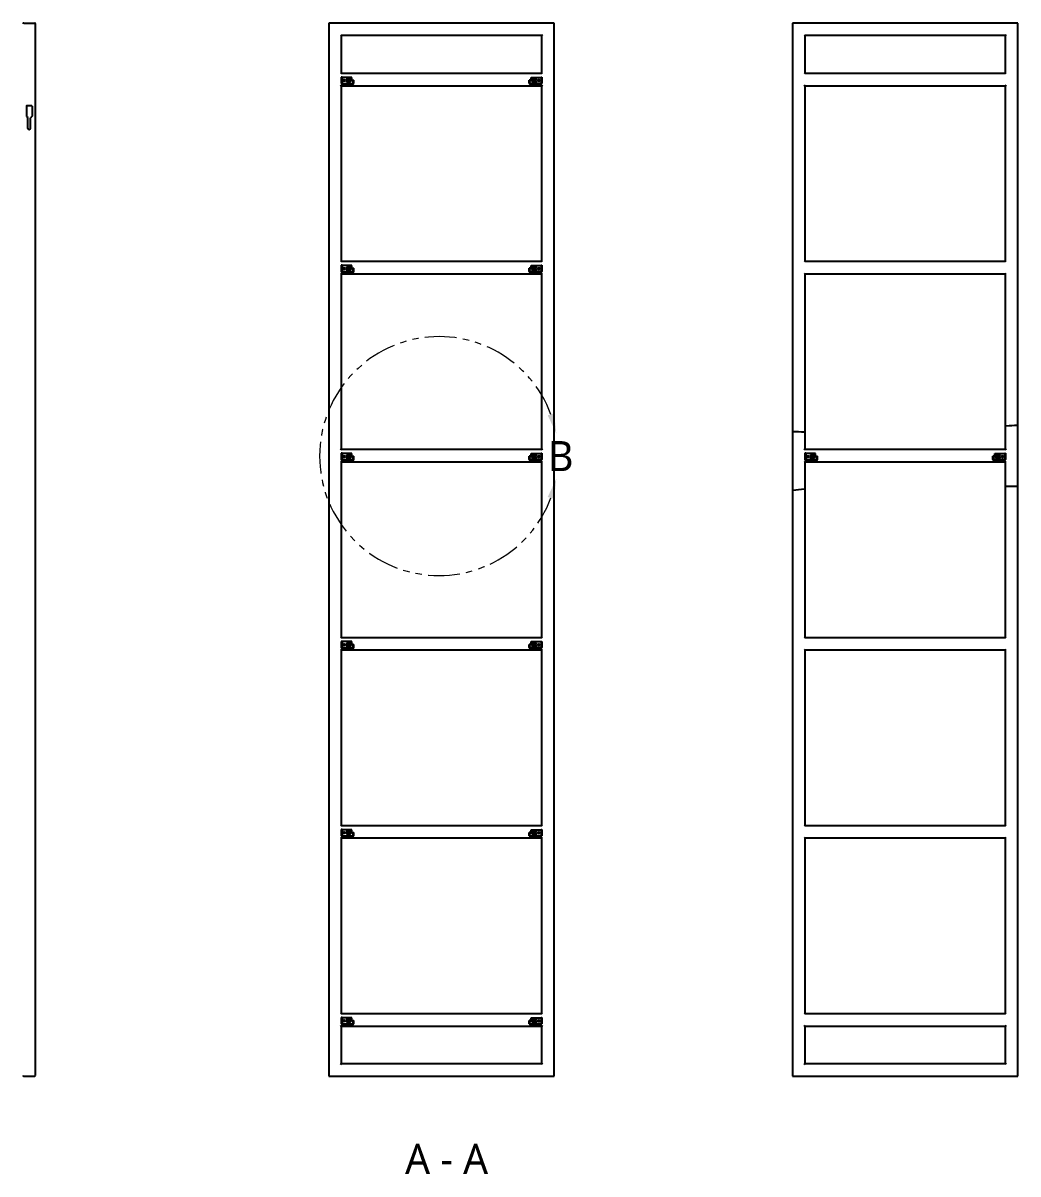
# Model space of a CAD drawing. Header units: inches. Extents: x 6 to 1987, y -21 to 287.
# Drawn here: x 128.4 to 227.7, y 165 to 279.7 of the extents above; entities that cross this region are included whole.
import ezdxf

# ---------------------------------------------------------------- set-up
doc = ezdxf.new("R2010")
doc.units = ezdxf.units.IN
doc.header["$LTSCALE"] = 12.7
doc.header["$MEASUREMENT"] = 0
doc.linetypes.add('ONS_PHANTOM', pattern=[0.5, 0.25, -0.05, 0.05, -0.05, 0.05, -0.05])
for name, color, linetype, lineweight in [('ANNOTATION_TEXT', 7, 'Continuous', 25), ('DETAIL_VIEW_PARENT_BORDER', 7, 'ONS_PHANTOM', 15), ('SKETCHED_GEOMETRY', 251, 'Continuous', 13), ('VIEW_HATCHES', 7, 'Continuous', 13), ('Visible', 7, 'Continuous', 25)]:
    doc.layers.add(name, color=color, linetype=linetype, lineweight=lineweight)
doc.styles.add('Onshape-Standard', font='NotoSans-Regular.ttf')
doc.styles.add('Onshape-Standard-View-Label', font='Open Sans', dxfattribs={"height": 3})

msp = doc.modelspace()

# ---------------------------------------------------------------- hatches: boundary and pattern name
at = {"layer": 'VIEW_HATCHES'}
h = msp.add_hatch(dxfattribs=at)
h.set_pattern_fill('LINE', color=256, scale=26.4, angle=15, style=0)
h.set_pattern_definition([(15, (157.7543, 174.7807), (-0.8541, 3.18756), [])])
edge = h.paths.add_edge_path()
edge.add_line((160.23329, 274.33944), (160.23329, 273.71444))
edge.add_line((160.23329, 274.33944), (160.15829, 274.33944))
edge.add_line((160.15829, 274.33944), (160.15829, 273.71444))
edge.add_arc((160.23329, 273.71444), 0.075, 180, 270)
edge.add_line((160.23329, 273.63944), (161.33329, 273.63944))
edge.add_arc((161.33329, 273.71444), 0.075, 270, 360)
edge.add_line((161.40829, 273.71444), (161.40829, 274.03944))
edge.add_line((161.33329, 274.03944), (161.40829, 274.03944))
edge.add_line((161.33329, 273.71444), (161.33329, 274.03944))
edge.add_line((160.23329, 273.71444), (161.33329, 273.71444))
h = msp.add_hatch(dxfattribs=at)
h.set_pattern_fill('LINE', color=256, scale=29.04, angle=129, style=0)
h.set_pattern_definition([(129, (157.7543, 174.7807), (-2.82104, -2.28443), [])])
edge = h.paths.add_edge_path()
edge.add_line((180.08329, 274.33944), (180.08329, 273.71444))
edge.add_line((180.08329, 273.71444), (178.98329, 273.71444))
edge.add_line((178.98329, 273.71444), (178.98329, 274.03944))
edge.add_line((178.98329, 274.03944), (178.90829, 274.03944))
edge.add_line((178.90829, 273.71444), (178.90829, 274.03944))
edge.add_arc((178.98329, 273.71444), 0.075, 180, 270, ccw=False)
edge.add_line((180.08329, 273.63944), (178.98329, 273.63944))
edge.add_arc((180.08329, 273.71444), 0.075, 270, 360, ccw=False)
edge.add_line((180.15829, 274.33944), (180.15829, 273.71444))
edge.add_line((180.08329, 274.33944), (180.15829, 274.33944))
h = msp.add_hatch(dxfattribs=at)
h.set_pattern_fill('LINE', color=256, scale=29.04, angle=51, style=0)
h.set_pattern_definition([(51, (157.7543, 174.7807), (-2.82104, 2.28443), [])])
edge = h.paths.add_edge_path()
edge.add_line((160.23329, 255.58944), (160.23329, 254.96444))
edge.add_line((160.23329, 255.58944), (160.15829, 255.58944))
edge.add_line((160.15829, 255.58944), (160.15829, 254.96444))
edge.add_arc((160.23329, 254.96444), 0.075, 180, 270)
edge.add_line((160.23329, 254.88944), (161.33329, 254.88944))
edge.add_arc((161.33329, 254.96444), 0.075, 270, 360)
edge.add_line((161.40829, 254.96444), (161.40829, 255.28944))
edge.add_line((161.33329, 255.28944), (161.40829, 255.28944))
edge.add_line((161.33329, 254.96444), (161.33329, 255.28944))
edge.add_line((160.23329, 254.96444), (161.33329, 254.96444))
h = msp.add_hatch(dxfattribs=at)
h.set_pattern_fill('LINE', color=256, scale=26.4, angle=153, style=0)
h.set_pattern_definition([(153, (157.7543, 174.7807), (-1.49817, -2.94032), [])])
edge = h.paths.add_edge_path()
edge.add_line((180.08329, 255.58944), (180.08329, 254.96444))
edge.add_line((180.08329, 254.96444), (178.98329, 254.96444))
edge.add_line((178.98329, 254.96444), (178.98329, 255.28944))
edge.add_line((178.98329, 255.28944), (178.90829, 255.28944))
edge.add_line((178.90829, 254.96444), (178.90829, 255.28944))
edge.add_arc((178.98329, 254.96444), 0.075, 180, 270, ccw=False)
edge.add_line((180.08329, 254.88944), (178.98329, 254.88944))
edge.add_arc((180.08329, 254.96444), 0.075, 270, 360, ccw=False)
edge.add_line((180.15829, 255.58944), (180.15829, 254.96444))
edge.add_line((180.08329, 255.58944), (180.15829, 255.58944))
h = msp.add_hatch(dxfattribs=at)
h.set_pattern_fill('LINE', color=256, scale=24, angle=117, style=0)
h.set_pattern_definition([(117, (157.7543, 174.7807), (-2.67302, -1.36197), [])])
edge = h.paths.add_edge_path()
edge.add_line((160.23329, 236.83944), (160.23329, 236.21444))
edge.add_line((160.23329, 236.83944), (160.15829, 236.83944))
edge.add_line((160.15829, 236.83944), (160.15829, 236.21444))
edge.add_arc((160.23329, 236.21444), 0.075, 180, 270)
edge.add_line((160.23329, 236.13944), (161.33329, 236.13944))
edge.add_arc((161.33329, 236.21444), 0.075, 270, 360)
edge.add_line((161.40829, 236.21444), (161.40829, 236.53944))
edge.add_line((161.33329, 236.53944), (161.40829, 236.53944))
edge.add_line((161.33329, 236.21444), (161.33329, 236.53944))
edge.add_line((160.23329, 236.21444), (161.33329, 236.21444))
h = msp.add_hatch(dxfattribs=at)
h.set_pattern_fill('LINE', color=256, scale=35.1384, angle=141, style=0)
h.set_pattern_definition([(141, (157.7543, 174.7807), (-2.76416, -3.41346), [])])
edge = h.paths.add_edge_path()
edge.add_line((180.08329, 236.83944), (180.08329, 236.21444))
edge.add_line((180.08329, 236.21444), (178.98329, 236.21444))
edge.add_line((178.98329, 236.21444), (178.98329, 236.53944))
edge.add_line((178.98329, 236.53944), (178.90829, 236.53944))
edge.add_line((178.90829, 236.21444), (178.90829, 236.53944))
edge.add_arc((178.98329, 236.21444), 0.075, 180, 270, ccw=False)
edge.add_line((180.08329, 236.13944), (178.98329, 236.13944))
edge.add_arc((180.08329, 236.21444), 0.075, 270, 360, ccw=False)
edge.add_line((180.15829, 236.83944), (180.15829, 236.21444))
edge.add_line((180.08329, 236.83944), (180.15829, 236.83944))
h = msp.add_hatch(dxfattribs=at)
h.set_pattern_fill('LINE', color=256, scale=24, angle=39, style=0)
h.set_pattern_definition([(39, (204.007, 174.7807), (-1.88796, 2.33144), [])])
edge = h.paths.add_edge_path()
edge.add_line((206.48589, 236.83944), (206.48589, 236.21444))
edge.add_line((206.48589, 236.83944), (206.41089, 236.83944))
edge.add_line((206.41089, 236.83944), (206.41089, 236.21444))
edge.add_arc((206.48589, 236.21444), 0.075, 180, 270)
edge.add_line((206.48589, 236.13944), (207.58589, 236.13944))
edge.add_arc((207.58589, 236.21444), 0.075, 270, 360)
edge.add_line((207.66089, 236.21444), (207.66089, 236.53944))
edge.add_line((207.58589, 236.53944), (207.66089, 236.53944))
edge.add_line((207.58589, 236.21444), (207.58589, 236.53944))
edge.add_line((206.48589, 236.21444), (207.58589, 236.21444))
h = msp.add_hatch(dxfattribs=at)
h.set_pattern_fill('LINE', color=256, scale=24, angle=117, style=0)
h.set_pattern_definition([(117, (204.007, 174.7807), (-2.67302, -1.36197), [])])
edge = h.paths.add_edge_path()
edge.add_line((226.33589, 236.83944), (226.33589, 236.21444))
edge.add_line((226.33589, 236.21444), (225.23589, 236.21444))
edge.add_line((225.23589, 236.21444), (225.23589, 236.53944))
edge.add_line((225.23589, 236.53944), (225.16089, 236.53944))
edge.add_line((225.16089, 236.21444), (225.16089, 236.53944))
edge.add_arc((225.23589, 236.21444), 0.075, 180, 270, ccw=False)
edge.add_line((226.33589, 236.13944), (225.23589, 236.13944))
edge.add_arc((226.33589, 236.21444), 0.075, 270, 360, ccw=False)
edge.add_line((226.41089, 236.83944), (226.41089, 236.21444))
edge.add_line((226.33589, 236.83944), (226.41089, 236.83944))
h = msp.add_hatch(dxfattribs=at)
h.set_pattern_fill('LINE', color=256, scale=26.4, angle=75, style=0)
h.set_pattern_definition([(75, (157.7543, 174.7807), (-3.18756, 0.8541), [])])
edge = h.paths.add_edge_path()
edge.add_line((160.23329, 218.08944), (160.23329, 217.46444))
edge.add_line((160.23329, 218.08944), (160.15829, 218.08944))
edge.add_line((160.15829, 218.08944), (160.15829, 217.46444))
edge.add_arc((160.23329, 217.46444), 0.075, 180, 270)
edge.add_line((160.23329, 217.38944), (161.33329, 217.38944))
edge.add_arc((161.33329, 217.46444), 0.075, 270, 360)
edge.add_line((161.40829, 217.46444), (161.40829, 217.78944))
edge.add_line((161.33329, 217.78944), (161.40829, 217.78944))
edge.add_line((161.33329, 217.46444), (161.33329, 217.78944))
edge.add_line((160.23329, 217.46444), (161.33329, 217.46444))
h = msp.add_hatch(dxfattribs=at)
h.set_pattern_fill('LINE', color=256, scale=24, angle=39, style=0)
h.set_pattern_definition([(39, (157.7543, 174.7807), (-1.88796, 2.33144), [])])
edge = h.paths.add_edge_path()
edge.add_line((180.08329, 218.08944), (180.08329, 217.46444))
edge.add_line((180.08329, 217.46444), (178.98329, 217.46444))
edge.add_line((178.98329, 217.46444), (178.98329, 217.78944))
edge.add_line((178.98329, 217.78944), (178.90829, 217.78944))
edge.add_line((178.90829, 217.46444), (178.90829, 217.78944))
edge.add_arc((178.98329, 217.46444), 0.075, 180, 270, ccw=False)
edge.add_line((180.08329, 217.38944), (178.98329, 217.38944))
edge.add_arc((180.08329, 217.46444), 0.075, 270, 360, ccw=False)
edge.add_line((180.15829, 218.08944), (180.15829, 217.46444))
edge.add_line((180.08329, 218.08944), (180.15829, 218.08944))
h = msp.add_hatch(dxfattribs=at)
h.set_pattern_fill('LINE', color=256, scale=31.944, angle=105, style=0)
h.set_pattern_definition([(105, (157.7543, 174.7807), (-3.85694, -1.03346), [])])
edge = h.paths.add_edge_path()
edge.add_line((160.23329, 199.33944), (160.23329, 198.71444))
edge.add_line((160.23329, 199.33944), (160.15829, 199.33944))
edge.add_line((160.15829, 199.33944), (160.15829, 198.71444))
edge.add_arc((160.23329, 198.71444), 0.075, 180, 270)
edge.add_line((160.23329, 198.63944), (161.33329, 198.63944))
edge.add_arc((161.33329, 198.71444), 0.075, 270, 360)
edge.add_line((161.40829, 198.71444), (161.40829, 199.03944))
edge.add_line((161.33329, 199.03944), (161.40829, 199.03944))
edge.add_line((161.33329, 198.71444), (161.33329, 199.03944))
edge.add_line((160.23329, 198.71444), (161.33329, 198.71444))
h = msp.add_hatch(dxfattribs=at)
h.set_pattern_fill('LINE', color=256, scale=31.944, angle=165, style=0)
h.set_pattern_definition([(165, (157.7543, 174.7807), (-1.03346, -3.85694), [])])
edge = h.paths.add_edge_path()
edge.add_line((180.08329, 199.33944), (180.08329, 198.71444))
edge.add_line((180.08329, 198.71444), (178.98329, 198.71444))
edge.add_line((178.98329, 198.71444), (178.98329, 199.03944))
edge.add_line((178.98329, 199.03944), (178.90829, 199.03944))
edge.add_line((178.90829, 198.71444), (178.90829, 199.03944))
edge.add_arc((178.98329, 198.71444), 0.075, 180, 270, ccw=False)
edge.add_line((180.08329, 198.63944), (178.98329, 198.63944))
edge.add_arc((180.08329, 198.71444), 0.075, 270, 360, ccw=False)
edge.add_line((180.15829, 199.33944), (180.15829, 198.71444))
edge.add_line((180.08329, 199.33944), (180.15829, 199.33944))
h = msp.add_hatch(dxfattribs=at)
h.set_pattern_fill('LINE', color=256, scale=35.1384, angle=63, style=0)
h.set_pattern_definition([(63, (157.7543, 174.7807), (-3.9136, 1.994), [])])
edge = h.paths.add_edge_path()
edge.add_line((160.23329, 180.58944), (160.23329, 179.96444))
edge.add_line((160.23329, 180.58944), (160.15829, 180.58944))
edge.add_line((160.15829, 180.58944), (160.15829, 179.96444))
edge.add_arc((160.23329, 179.96444), 0.075, 180, 270)
edge.add_line((160.23329, 179.88944), (161.33329, 179.88944))
edge.add_arc((161.33329, 179.96444), 0.075, 270, 360)
edge.add_line((161.40829, 179.96444), (161.40829, 180.28944))
edge.add_line((161.33329, 180.28944), (161.40829, 180.28944))
edge.add_line((161.33329, 179.96444), (161.33329, 180.28944))
edge.add_line((160.23329, 179.96444), (161.33329, 179.96444))
h = msp.add_hatch(dxfattribs=at)
h.set_pattern_fill('LINE', color=256, scale=31.944, angle=27, style=0)
h.set_pattern_definition([(27, (157.7543, 174.7807), (-1.8128, 3.5578), [])])
edge = h.paths.add_edge_path()
edge.add_line((180.08329, 180.58944), (180.08329, 179.96444))
edge.add_line((180.08329, 179.96444), (178.98329, 179.96444))
edge.add_line((178.98329, 179.96444), (178.98329, 180.28944))
edge.add_line((178.98329, 180.28944), (178.90829, 180.28944))
edge.add_line((178.90829, 179.96444), (178.90829, 180.28944))
edge.add_arc((178.98329, 179.96444), 0.075, 180, 270, ccw=False)
edge.add_line((180.08329, 179.88944), (178.98329, 179.88944))
edge.add_arc((180.08329, 179.96444), 0.075, 270, 360, ccw=False)
edge.add_line((180.15829, 180.58944), (180.15829, 179.96444))
edge.add_line((180.08329, 180.58944), (180.15829, 180.58944))

# ---------------------------------------------------------------- linework, layer by layer
at = {"layer": 'DETAIL_VIEW_PARENT_BORDER', "color": 251, "lineweight": 13}
msp.add_arc((169.91456, 236.56308), 11.91116, 20.4339582, 339.5059882, dxfattribs=at)
for points in [[(181.61422, 238.79776), (181.3966, 240.81363), (180.75457, 240.63409)], [(181.61187, 234.31615), (180.75029, 232.48072), (181.39214, 232.3005)]]:
    msp.add_solid(points, dxfattribs=at)
at = {"layer": 'Visible'}
for p, q in [((128.48926, 279.73944), (129.58926, 279.73944)), ((129.66426, 174.81444), (129.66426, 279.66444)), ((158.90829, 279.73944), (158.90829, 174.73944)), ((181.40829, 279.73944), (158.90829, 279.73944)), ((158.90829, 279.73944), (158.98329, 279.66444)), ((181.40829, 279.73944), (181.33329, 279.66444)), ((181.40829, 174.73944), (181.40829, 279.73944)), ((227.66089, 279.73944), (205.16089, 279.73944)), ((205.16089, 279.73944), (205.16089, 238.99708)), ((205.16089, 279.73944), (205.23589, 279.66444)), ((227.66089, 279.73944), (227.58589, 279.66444)), ((227.66089, 239.61103), (227.66089, 279.73944)), ((160.08329, 278.56444), (160.15829, 278.48944)), ((160.15829, 278.48944), (160.15829, 274.73944)), ((180.15829, 278.48944), (160.15829, 278.48944)), ((180.23329, 278.56444), (180.15829, 278.48944)), ((180.15829, 274.73944), (180.15829, 278.48944)), ((206.33589, 278.56444), (206.41089, 278.48944)), ((226.41089, 278.48944), (206.41089, 278.48944)), ((206.41089, 278.48944), (206.41089, 274.73944)), ((226.48589, 278.56444), (226.41089, 278.48944)), ((226.41089, 274.73944), (226.41089, 278.48944)), ((160.15829, 274.73944), (160.08329, 274.66444)), ((160.15829, 274.73944), (180.15829, 274.73944)), ((160.23329, 274.33944), (160.15829, 274.33944)), ((160.15829, 274.33944), (160.15829, 273.71444)), ((160.23329, 274.33944), (160.23329, 273.71444)), ((161.20829, 274.31444), (160.23329, 274.31444)), ((161.20829, 274.01444), (161.20829, 274.31444)), ((179.10829, 274.01444), (179.10829, 274.31444)), ((179.10829, 274.31444), (180.08329, 274.31444)), ((180.08329, 274.33944), (180.15829, 274.33944)), ((180.08329, 274.33944), (180.08329, 273.71444)), ((180.23329, 274.66444), (180.15829, 274.73944)), ((180.15829, 274.33944), (180.15829, 273.71444)), ((206.41089, 274.73944), (206.33589, 274.66444)), ((206.41089, 274.73944), (226.41089, 274.73944)), ((226.48589, 274.66444), (226.41089, 274.73944)), ((160.08329, 273.56444), (160.15829, 273.48944)), ((160.15829, 273.48944), (160.15829, 255.98944)), ((160.15829, 273.48944), (180.15829, 273.48944)), ((160.23329, 273.71444), (161.33329, 273.71444)), ((160.23329, 273.63944), (161.33329, 273.63944)), ((160.42942, 274.06444), (160.40056, 274.01444)), ((160.40056, 274.01444), (160.42942, 273.96444)), ((160.48716, 274.06444), (160.42942, 274.06444)), ((160.42942, 273.96444), (160.48716, 273.96444)), ((160.51603, 274.01444), (160.48716, 274.06444)), ((160.48716, 273.96444), (160.51603, 274.01444)), ((160.85056, 274.11444), (160.79282, 274.01444)), ((160.79282, 274.01444), (160.85056, 273.91444)), ((160.96603, 274.11444), (160.85056, 274.11444)), ((160.85056, 273.91444), (160.96603, 273.91444)), ((161.02376, 274.01444), (160.96603, 274.11444)), ((160.96603, 273.91444), (161.02376, 274.01444)), ((161.33329, 274.01444), (161.20829, 274.01444)), ((161.33329, 273.71444), (161.33329, 274.03944)), ((161.33329, 274.03944), (161.40829, 274.03944)), ((161.40829, 273.71444), (161.40829, 274.03944)), ((178.98329, 274.03944), (178.90829, 274.03944)), ((178.90829, 273.71444), (178.90829, 274.03944)), ((178.98329, 273.71444), (178.98329, 274.03944)), ((178.98329, 274.01444), (179.10829, 274.01444)), ((180.08329, 273.71444), (178.98329, 273.71444)), ((180.08329, 273.63944), (178.98329, 273.63944)), ((179.35056, 274.11444), (179.29282, 274.01444)), ((179.29282, 274.01444), (179.35056, 273.91444)), ((179.46603, 274.11444), (179.35056, 274.11444)), ((179.35056, 273.91444), (179.46603, 273.91444)), ((179.52376, 274.01444), (179.46603, 274.11444)), ((179.46603, 273.91444), (179.52376, 274.01444)), ((179.82942, 274.06444), (179.80056, 274.01444)), ((179.80056, 274.01444), (179.82942, 273.96444)), ((179.88716, 274.06444), (179.82942, 274.06444)), ((179.82942, 273.96444), (179.88716, 273.96444)), ((179.91603, 274.01444), (179.88716, 274.06444)), ((179.88716, 273.96444), (179.91603, 274.01444)), ((180.15829, 273.48944), (180.23329, 273.56444)), ((180.15829, 255.98944), (180.15829, 273.48944)), ((206.33589, 273.56444), (206.41089, 273.48944)), ((206.41089, 273.48944), (206.41089, 255.98944)), ((206.41089, 273.48944), (226.41089, 273.48944)), ((226.41089, 273.48944), (226.48589, 273.56444)), ((226.41089, 255.98944), (226.41089, 273.48944)), ((128.76426, 271.46444), (128.76426, 270.4498)), ((129.28926, 271.48944), (128.78926, 271.48944)), ((129.31426, 271.46444), (129.31426, 270.4498)), ((128.77159, 270.43212), (128.89444, 270.30927)), ((128.90176, 269.23944), (128.90176, 270.29159)), ((129.17676, 269.23944), (129.17676, 270.29159)), ((129.30694, 270.43212), (129.18409, 270.30927)), ((160.15829, 255.98944), (160.08329, 255.91444)), ((160.15829, 255.98944), (180.15829, 255.98944)), ((180.23329, 255.91444), (180.15829, 255.98944)), ((206.41089, 255.98944), (206.33589, 255.91444)), ((206.41089, 255.98944), (226.41089, 255.98944)), ((226.48589, 255.91444), (226.41089, 255.98944)), ((160.08329, 254.81444), (160.15829, 254.73944)), ((160.23329, 255.58944), (160.15829, 255.58944)), ((160.15829, 255.58944), (160.15829, 254.96444)), ((160.23329, 255.58944), (160.23329, 254.96444)), ((161.20829, 255.56444), (160.23329, 255.56444)), ((160.23329, 254.96444), (161.33329, 254.96444)), ((160.23329, 254.88944), (161.33329, 254.88944)), ((160.42942, 255.31444), (160.40056, 255.26444)), ((160.40056, 255.26444), (160.42942, 255.21444)), ((160.48716, 255.31444), (160.42942, 255.31444)), ((160.42942, 255.21444), (160.48716, 255.21444)), ((160.51603, 255.26444), (160.48716, 255.31444)), ((160.48716, 255.21444), (160.51603, 255.26444)), ((160.85056, 255.36444), (160.79282, 255.26444)), ((160.79282, 255.26444), (160.85056, 255.16444)), ((160.96603, 255.36444), (160.85056, 255.36444)), ((160.85056, 255.16444), (160.96603, 255.16444)), ((161.02376, 255.26444), (160.96603, 255.36444)), ((160.96603, 255.16444), (161.02376, 255.26444)), ((161.20829, 255.26444), (161.20829, 255.56444)), ((161.33329, 255.26444), (161.20829, 255.26444)), ((161.33329, 254.96444), (161.33329, 255.28944)), ((161.33329, 255.28944), (161.40829, 255.28944)), ((161.40829, 254.96444), (161.40829, 255.28944)), ((178.98329, 255.28944), (178.90829, 255.28944)), ((178.90829, 254.96444), (178.90829, 255.28944)), ((178.98329, 254.96444), (178.98329, 255.28944)), ((178.98329, 255.26444), (179.10829, 255.26444)), ((180.08329, 254.96444), (178.98329, 254.96444)), ((180.08329, 254.88944), (178.98329, 254.88944)), ((179.10829, 255.26444), (179.10829, 255.56444)), ((179.10829, 255.56444), (180.08329, 255.56444)), ((179.35056, 255.36444), (179.29282, 255.26444)), ((179.29282, 255.26444), (179.35056, 255.16444)), ((179.46603, 255.36444), (179.35056, 255.36444)), ((179.35056, 255.16444), (179.46603, 255.16444)), ((179.52376, 255.26444), (179.46603, 255.36444)), ((179.46603, 255.16444), (179.52376, 255.26444)), ((179.82942, 255.31444), (179.80056, 255.26444)), ((179.80056, 255.26444), (179.82942, 255.21444)), ((179.88716, 255.31444), (179.82942, 255.31444)), ((179.82942, 255.21444), (179.88716, 255.21444)), ((179.91603, 255.26444), (179.88716, 255.31444)), ((179.88716, 255.21444), (179.91603, 255.26444)), ((180.08329, 255.58944), (180.15829, 255.58944)), ((180.08329, 255.58944), (180.08329, 254.96444)), ((180.15829, 255.58944), (180.15829, 254.96444)), ((180.15829, 254.73944), (180.23329, 254.81444)), ((206.33589, 254.81444), (206.41089, 254.73944)), ((226.41089, 254.73944), (226.48589, 254.81444)), ((160.15829, 254.73944), (160.15829, 237.23944)), ((160.15829, 254.73944), (180.15829, 254.73944)), ((180.15829, 237.23944), (180.15829, 254.73944)), ((206.41089, 254.73944), (206.41089, 238.93448)), ((206.41089, 254.73944), (226.41089, 254.73944)), ((226.41089, 239.55304), (226.41089, 254.73944)), ((205.16089, 238.99708), (205.16089, 233.15775)), ((206.41089, 238.93448), (206.41089, 237.23944)), ((226.41089, 237.23944), (226.41089, 239.55304)), ((227.66089, 233.58398), (227.66089, 239.61103)), ((160.15829, 237.23944), (160.08329, 237.16444)), ((160.15829, 237.23944), (180.15829, 237.23944)), ((160.23329, 236.83944), (160.15829, 236.83944)), ((160.15829, 236.83944), (160.15829, 236.21444)), ((160.23329, 236.83944), (160.23329, 236.21444)), ((161.20829, 236.81444), (160.23329, 236.81444)), ((160.42942, 236.56444), (160.40056, 236.51444)), ((160.40056, 236.51444), (160.42942, 236.46444)), ((160.48716, 236.56444), (160.42942, 236.56444)), ((160.42942, 236.46444), (160.48716, 236.46444)), ((160.51603, 236.51444), (160.48716, 236.56444)), ((160.48716, 236.46444), (160.51603, 236.51444)), ((160.85056, 236.61444), (160.79282, 236.51444)), ((160.79282, 236.51444), (160.85056, 236.41444)), ((160.96603, 236.61444), (160.85056, 236.61444)), ((160.85056, 236.41444), (160.96603, 236.41444)), ((161.02376, 236.51444), (160.96603, 236.61444)), ((160.96603, 236.41444), (161.02376, 236.51444)), ((161.20829, 236.51444), (161.20829, 236.81444)), ((161.33329, 236.51444), (161.20829, 236.51444)), ((161.33329, 236.21444), (161.33329, 236.53944)), ((161.33329, 236.53944), (161.40829, 236.53944)), ((161.40829, 236.21444), (161.40829, 236.53944)), ((178.98329, 236.53944), (178.90829, 236.53944)), ((178.90829, 236.21444), (178.90829, 236.53944)), ((178.98329, 236.21444), (178.98329, 236.53944)), ((178.98329, 236.51444), (179.10829, 236.51444)), ((179.10829, 236.51444), (179.10829, 236.81444)), ((179.10829, 236.81444), (180.08329, 236.81444)), ((179.35056, 236.61444), (179.29282, 236.51444)), ((179.29282, 236.51444), (179.35056, 236.41444)), ((179.46603, 236.61444), (179.35056, 236.61444)), ((179.35056, 236.41444), (179.46603, 236.41444)), ((179.52376, 236.51444), (179.46603, 236.61444)), ((179.46603, 236.41444), (179.52376, 236.51444)), ((179.82942, 236.56444), (179.80056, 236.51444)), ((179.80056, 236.51444), (179.82942, 236.46444)), ((179.88716, 236.56444), (179.82942, 236.56444)), ((179.82942, 236.46444), (179.88716, 236.46444)), ((179.91603, 236.51444), (179.88716, 236.56444)), ((179.88716, 236.46444), (179.91603, 236.51444)), ((180.08329, 236.83944), (180.15829, 236.83944)), ((180.08329, 236.83944), (180.08329, 236.21444)), ((180.23329, 237.16444), (180.15829, 237.23944)), ((180.15829, 236.83944), (180.15829, 236.21444)), ((206.41089, 237.23944), (206.33589, 237.16444)), ((206.41089, 237.23944), (226.41089, 237.23944)), ((206.41089, 236.83944), (206.41089, 236.21444)), ((206.48589, 236.83944), (206.41089, 236.83944)), ((206.48589, 236.83944), (206.48589, 236.21444)), ((207.46089, 236.81444), (206.48589, 236.81444)), ((206.68202, 236.56444), (206.65316, 236.51444)), ((206.65316, 236.51444), (206.68202, 236.46444)), ((206.73976, 236.56444), (206.68202, 236.56444)), ((206.68202, 236.46444), (206.73976, 236.46444)), ((206.76863, 236.51444), (206.73976, 236.56444)), ((206.73976, 236.46444), (206.76863, 236.51444)), ((207.10316, 236.61444), (207.04542, 236.51444)), ((207.04542, 236.51444), (207.10316, 236.41444)), ((207.21863, 236.61444), (207.10316, 236.61444)), ((207.10316, 236.41444), (207.21863, 236.41444)), ((207.27636, 236.51444), (207.21863, 236.61444)), ((207.21863, 236.41444), (207.27636, 236.51444)), ((207.46089, 236.51444), (207.46089, 236.81444)), ((207.58589, 236.51444), (207.46089, 236.51444)), ((207.58589, 236.21444), (207.58589, 236.53944)), ((207.58589, 236.53944), (207.66089, 236.53944)), ((207.66089, 236.21444), (207.66089, 236.53944)), ((225.23589, 236.53944), (225.16089, 236.53944)), ((225.16089, 236.21444), (225.16089, 236.53944)), ((225.23589, 236.21444), (225.23589, 236.53944)), ((225.23589, 236.51444), (225.36089, 236.51444)), ((225.36089, 236.51444), (225.36089, 236.81444)), ((225.36089, 236.81444), (226.33589, 236.81444)), ((225.60316, 236.61444), (225.54542, 236.51444)), ((225.54542, 236.51444), (225.60316, 236.41444)), ((225.71863, 236.61444), (225.60316, 236.61444)), ((225.60316, 236.41444), (225.71863, 236.41444)), ((225.77636, 236.51444), (225.71863, 236.61444)), ((225.71863, 236.41444), (225.77636, 236.51444)), ((226.08202, 236.56444), (226.05316, 236.51444)), ((226.05316, 236.51444), (226.08202, 236.46444)), ((226.13976, 236.56444), (226.08202, 236.56444)), ((226.08202, 236.46444), (226.13976, 236.46444)), ((226.16863, 236.51444), (226.13976, 236.56444)), ((226.13976, 236.46444), (226.16863, 236.51444)), ((226.33589, 236.83944), (226.41089, 236.83944)), ((226.33589, 236.83944), (226.33589, 236.21444)), ((226.48589, 237.16444), (226.41089, 237.23944)), ((226.41089, 236.83944), (226.41089, 236.21444)), ((160.08329, 236.06444), (160.15829, 235.98944)), ((160.15829, 235.98944), (160.15829, 218.48944)), ((160.15829, 235.98944), (180.15829, 235.98944)), ((160.23329, 236.21444), (161.33329, 236.21444)), ((160.23329, 236.13944), (161.33329, 236.13944)), ((180.08329, 236.21444), (178.98329, 236.21444)), ((180.08329, 236.13944), (178.98329, 236.13944)), ((180.15829, 235.98944), (180.23329, 236.06444)), ((180.15829, 218.48944), (180.15829, 235.98944)), ((206.33589, 236.06444), (206.41089, 235.98944)), ((206.41089, 235.98944), (226.41089, 235.98944)), ((206.41089, 235.98944), (206.41089, 233.30668)), ((206.48589, 236.21444), (207.58589, 236.21444)), ((206.48589, 236.13944), (207.58589, 236.13944)), ((226.33589, 236.21444), (225.23589, 236.21444)), ((226.33589, 236.13944), (225.23589, 236.13944)), ((226.41089, 235.98944), (226.48589, 236.06444)), ((226.41089, 233.56813), (226.41089, 235.98944)), ((205.16089, 233.15775), (205.16089, 174.73944)), ((206.41089, 233.30668), (206.41089, 218.48944)), ((226.41089, 218.48944), (226.41089, 233.56813)), ((227.66089, 174.73944), (227.66089, 233.58398)), ((160.15829, 218.48944), (160.08329, 218.41444)), ((160.15829, 218.48944), (180.15829, 218.48944)), ((160.23329, 218.08944), (160.15829, 218.08944)), ((160.15829, 218.08944), (160.15829, 217.46444)), ((160.23329, 218.08944), (160.23329, 217.46444)), ((161.20829, 218.06444), (160.23329, 218.06444)), ((161.20829, 217.76444), (161.20829, 218.06444)), ((179.10829, 217.76444), (179.10829, 218.06444)), ((179.10829, 218.06444), (180.08329, 218.06444)), ((180.08329, 218.08944), (180.15829, 218.08944)), ((180.08329, 218.08944), (180.08329, 217.46444)), ((180.23329, 218.41444), (180.15829, 218.48944)), ((180.15829, 218.08944), (180.15829, 217.46444)), ((206.41089, 218.48944), (206.33589, 218.41444)), ((206.41089, 218.48944), (226.41089, 218.48944)), ((226.48589, 218.41444), (226.41089, 218.48944)), ((160.08329, 217.31444), (160.15829, 217.23944)), ((160.15829, 217.23944), (160.15829, 199.73944)), ((160.15829, 217.23944), (180.15829, 217.23944)), ((160.23329, 217.46444), (161.33329, 217.46444)), ((160.23329, 217.38944), (161.33329, 217.38944)), ((160.42942, 217.81444), (160.40056, 217.76444)), ((160.40056, 217.76444), (160.42942, 217.71444)), ((160.48716, 217.81444), (160.42942, 217.81444)), ((160.42942, 217.71444), (160.48716, 217.71444)), ((160.51603, 217.76444), (160.48716, 217.81444)), ((160.48716, 217.71444), (160.51603, 217.76444)), ((160.85056, 217.86444), (160.79282, 217.76444)), ((160.79282, 217.76444), (160.85056, 217.66444)), ((160.96603, 217.86444), (160.85056, 217.86444)), ((160.85056, 217.66444), (160.96603, 217.66444)), ((161.02376, 217.76444), (160.96603, 217.86444)), ((160.96603, 217.66444), (161.02376, 217.76444)), ((161.33329, 217.76444), (161.20829, 217.76444)), ((161.33329, 217.46444), (161.33329, 217.78944)), ((161.33329, 217.78944), (161.40829, 217.78944)), ((161.40829, 217.46444), (161.40829, 217.78944)), ((178.98329, 217.78944), (178.90829, 217.78944)), ((178.90829, 217.46444), (178.90829, 217.78944)), ((178.98329, 217.46444), (178.98329, 217.78944)), ((178.98329, 217.76444), (179.10829, 217.76444)), ((180.08329, 217.46444), (178.98329, 217.46444)), ((180.08329, 217.38944), (178.98329, 217.38944)), ((179.35056, 217.86444), (179.29282, 217.76444)), ((179.29282, 217.76444), (179.35056, 217.66444)), ((179.46603, 217.86444), (179.35056, 217.86444)), ((179.35056, 217.66444), (179.46603, 217.66444)), ((179.52376, 217.76444), (179.46603, 217.86444)), ((179.46603, 217.66444), (179.52376, 217.76444)), ((179.82942, 217.81444), (179.80056, 217.76444)), ((179.80056, 217.76444), (179.82942, 217.71444)), ((179.88716, 217.81444), (179.82942, 217.81444)), ((179.82942, 217.71444), (179.88716, 217.71444)), ((179.91603, 217.76444), (179.88716, 217.81444)), ((179.88716, 217.71444), (179.91603, 217.76444)), ((180.15829, 217.23944), (180.23329, 217.31444)), ((180.15829, 199.73944), (180.15829, 217.23944)), ((206.33589, 217.31444), (206.41089, 217.23944)), ((206.41089, 217.23944), (226.41089, 217.23944)), ((206.41089, 217.23944), (206.41089, 199.73944)), ((226.41089, 217.23944), (226.48589, 217.31444)), ((226.41089, 199.73944), (226.41089, 217.23944)), ((160.15829, 199.73944), (160.08329, 199.66444)), ((160.15829, 199.73944), (180.15829, 199.73944)), ((180.23329, 199.66444), (180.15829, 199.73944)), ((206.41089, 199.73944), (206.33589, 199.66444)), ((206.41089, 199.73944), (226.41089, 199.73944)), ((226.48589, 199.66444), (226.41089, 199.73944)), ((160.08329, 198.56444), (160.15829, 198.48944)), ((160.23329, 199.33944), (160.15829, 199.33944)), ((160.15829, 199.33944), (160.15829, 198.71444)), ((160.23329, 199.33944), (160.23329, 198.71444)), ((161.20829, 199.31444), (160.23329, 199.31444)), ((160.23329, 198.71444), (161.33329, 198.71444)), ((160.23329, 198.63944), (161.33329, 198.63944)), ((160.42942, 199.06444), (160.40056, 199.01444)), ((160.40056, 199.01444), (160.42942, 198.96444)), ((160.48716, 199.06444), (160.42942, 199.06444)), ((160.42942, 198.96444), (160.48716, 198.96444)), ((160.51603, 199.01444), (160.48716, 199.06444)), ((160.48716, 198.96444), (160.51603, 199.01444)), ((160.85056, 199.11444), (160.79282, 199.01444)), ((160.79282, 199.01444), (160.85056, 198.91444)), ((160.96603, 199.11444), (160.85056, 199.11444)), ((160.85056, 198.91444), (160.96603, 198.91444)), ((161.02376, 199.01444), (160.96603, 199.11444)), ((160.96603, 198.91444), (161.02376, 199.01444)), ((161.20829, 199.01444), (161.20829, 199.31444)), ((161.33329, 199.01444), (161.20829, 199.01444)), ((161.33329, 198.71444), (161.33329, 199.03944)), ((161.33329, 199.03944), (161.40829, 199.03944)), ((161.40829, 198.71444), (161.40829, 199.03944)), ((178.98329, 199.03944), (178.90829, 199.03944)), ((178.90829, 198.71444), (178.90829, 199.03944)), ((178.98329, 198.71444), (178.98329, 199.03944)), ((178.98329, 199.01444), (179.10829, 199.01444)), ((180.08329, 198.71444), (178.98329, 198.71444)), ((180.08329, 198.63944), (178.98329, 198.63944)), ((179.10829, 199.01444), (179.10829, 199.31444)), ((179.10829, 199.31444), (180.08329, 199.31444)), ((179.35056, 199.11444), (179.29282, 199.01444)), ((179.29282, 199.01444), (179.35056, 198.91444)), ((179.46603, 199.11444), (179.35056, 199.11444)), ((179.35056, 198.91444), (179.46603, 198.91444)), ((179.52376, 199.01444), (179.46603, 199.11444)), ((179.46603, 198.91444), (179.52376, 199.01444)), ((179.82942, 199.06444), (179.80056, 199.01444)), ((179.80056, 199.01444), (179.82942, 198.96444)), ((179.88716, 199.06444), (179.82942, 199.06444)), ((179.82942, 198.96444), (179.88716, 198.96444)), ((179.91603, 199.01444), (179.88716, 199.06444)), ((179.88716, 198.96444), (179.91603, 199.01444)), ((180.08329, 199.33944), (180.15829, 199.33944)), ((180.08329, 199.33944), (180.08329, 198.71444)), ((180.15829, 199.33944), (180.15829, 198.71444)), ((180.15829, 198.48944), (180.23329, 198.56444)), ((206.33589, 198.56444), (206.41089, 198.48944)), ((226.41089, 198.48944), (226.48589, 198.56444)), ((160.15829, 198.48944), (160.15829, 180.98944)), ((160.15829, 198.48944), (180.15829, 198.48944)), ((180.15829, 180.98944), (180.15829, 198.48944)), ((206.41089, 198.48944), (206.41089, 180.98944)), ((206.41089, 198.48944), (226.41089, 198.48944)), ((226.41089, 180.98944), (226.41089, 198.48944)), ((160.15829, 180.98944), (160.08329, 180.91444)), ((160.15829, 180.98944), (180.15829, 180.98944)), ((160.23329, 180.58944), (160.15829, 180.58944)), ((160.15829, 180.58944), (160.15829, 179.96444)), ((160.23329, 180.58944), (160.23329, 179.96444)), ((161.20829, 180.56444), (160.23329, 180.56444)), ((160.42942, 180.31444), (160.40056, 180.26444)), ((160.40056, 180.26444), (160.42942, 180.21444)), ((160.48716, 180.31444), (160.42942, 180.31444)), ((160.42942, 180.21444), (160.48716, 180.21444)), ((160.51603, 180.26444), (160.48716, 180.31444)), ((160.48716, 180.21444), (160.51603, 180.26444)), ((160.85056, 180.36444), (160.79282, 180.26444)), ((160.79282, 180.26444), (160.85056, 180.16444)), ((160.96603, 180.36444), (160.85056, 180.36444)), ((160.85056, 180.16444), (160.96603, 180.16444)), ((161.02376, 180.26444), (160.96603, 180.36444)), ((160.96603, 180.16444), (161.02376, 180.26444)), ((161.20829, 180.26444), (161.20829, 180.56444)), ((161.33329, 180.26444), (161.20829, 180.26444)), ((161.33329, 179.96444), (161.33329, 180.28944)), ((161.33329, 180.28944), (161.40829, 180.28944)), ((161.40829, 179.96444), (161.40829, 180.28944)), ((178.90829, 179.96444), (178.90829, 180.28944)), ((178.98329, 180.28944), (178.90829, 180.28944)), ((178.98329, 179.96444), (178.98329, 180.28944)), ((178.98329, 180.26444), (179.10829, 180.26444)), ((179.10829, 180.26444), (179.10829, 180.56444)), ((179.10829, 180.56444), (180.08329, 180.56444)), ((179.35056, 180.36444), (179.29282, 180.26444)), ((179.29282, 180.26444), (179.35056, 180.16444)), ((179.46603, 180.36444), (179.35056, 180.36444)), ((179.35056, 180.16444), (179.46603, 180.16444)), ((179.52376, 180.26444), (179.46603, 180.36444)), ((179.46603, 180.16444), (179.52376, 180.26444)), ((179.82942, 180.31444), (179.80056, 180.26444)), ((179.80056, 180.26444), (179.82942, 180.21444)), ((179.88716, 180.31444), (179.82942, 180.31444)), ((179.82942, 180.21444), (179.88716, 180.21444)), ((179.91603, 180.26444), (179.88716, 180.31444)), ((179.88716, 180.21444), (179.91603, 180.26444)), ((180.08329, 180.58944), (180.15829, 180.58944)), ((180.08329, 180.58944), (180.08329, 179.96444)), ((180.23329, 180.91444), (180.15829, 180.98944)), ((180.15829, 180.58944), (180.15829, 179.96444)), ((206.41089, 180.98944), (206.33589, 180.91444)), ((206.41089, 180.98944), (226.41089, 180.98944)), ((226.48589, 180.91444), (226.41089, 180.98944)), ((160.08329, 179.81444), (160.15829, 179.73944)), ((160.15829, 179.73944), (160.15829, 175.98944)), ((160.15829, 179.73944), (180.15829, 179.73944)), ((160.23329, 179.96444), (161.33329, 179.96444)), ((160.23329, 179.88944), (161.33329, 179.88944)), ((180.08329, 179.96444), (178.98329, 179.96444)), ((180.08329, 179.88944), (178.98329, 179.88944)), ((180.15829, 179.73944), (180.23329, 179.81444)), ((180.15829, 175.98944), (180.15829, 179.73944)), ((206.33589, 179.81444), (206.41089, 179.73944)), ((206.41089, 179.73944), (206.41089, 175.98944)), ((206.41089, 179.73944), (226.41089, 179.73944)), ((226.41089, 179.73944), (226.48589, 179.81444)), ((226.41089, 175.98944), (226.41089, 179.73944)), ((160.08329, 175.91444), (160.15829, 175.98944)), ((160.15829, 175.98944), (180.15829, 175.98944)), ((180.23329, 175.91444), (180.15829, 175.98944)), ((206.33589, 175.91444), (206.41089, 175.98944)), ((206.41089, 175.98944), (226.41089, 175.98944)), ((226.48589, 175.91444), (226.41089, 175.98944)), ((128.48926, 174.73944), (129.58926, 174.73944)), ((158.90829, 174.73944), (158.98329, 174.81444)), ((158.90829, 174.73944), (181.40829, 174.73944)), ((181.40829, 174.73944), (181.33329, 174.81444)), ((205.16089, 174.73944), (205.23589, 174.81444)), ((205.16089, 174.73944), (227.66089, 174.73944)), ((227.66089, 174.73944), (227.58589, 174.81444))]:
    msp.add_line(p, q, dxfattribs=at)
for centre, radius in [((160.45829, 274.01444), 0.0825), ((160.45829, 274.01444), 0.08105), ((160.90829, 274.01444), 0.2125), ((179.40829, 274.01444), 0.2125), ((179.85829, 274.01444), 0.0825), ((179.85829, 274.01444), 0.08105), ((160.45829, 255.26444), 0.0825), ((160.45829, 255.26444), 0.08105), ((160.90829, 255.26444), 0.2125), ((179.40829, 255.26444), 0.2125), ((179.85829, 255.26444), 0.0825), ((179.85829, 255.26444), 0.08105), ((160.45829, 236.51444), 0.0825), ((160.45829, 236.51444), 0.08105), ((160.90829, 236.51444), 0.2125), ((179.40829, 236.51444), 0.2125), ((179.85829, 236.51444), 0.0825), ((179.85829, 236.51444), 0.08105), ((206.71089, 236.51444), 0.0825), ((206.71089, 236.51444), 0.08105), ((207.16089, 236.51444), 0.2125), ((225.66089, 236.51444), 0.2125), ((226.11089, 236.51444), 0.0825), ((226.11089, 236.51444), 0.08105), ((160.45829, 217.76444), 0.0825), ((160.45829, 217.76444), 0.08105), ((160.90829, 217.76444), 0.2125), ((179.40829, 217.76444), 0.2125), ((179.85829, 217.76444), 0.0825), ((179.85829, 217.76444), 0.08105), ((160.45829, 199.01444), 0.0825), ((160.45829, 199.01444), 0.08105), ((160.90829, 199.01444), 0.2125), ((179.40829, 199.01444), 0.2125), ((179.85829, 199.01444), 0.0825), ((179.85829, 199.01444), 0.08105), ((160.45829, 180.26444), 0.0825), ((160.45829, 180.26444), 0.08105), ((160.90829, 180.26444), 0.2125), ((179.40829, 180.26444), 0.2125), ((179.85829, 180.26444), 0.0825), ((179.85829, 180.26444), 0.08105)]:
    msp.add_circle(centre, radius, dxfattribs=at)
for centre, radius, start, end in [((128.48926, 279.66444), 0.075, 90, 180), ((129.58926, 279.66444), 0.075, 0, 90), ((160.23329, 273.71444), 0.075, 180, 270), ((160.90829, 274.01444), 0.1, 150, 210), ((160.90829, 274.01444), 0.1, 90, 150), ((160.90829, 274.01444), 0.1, 210, 270), ((160.90829, 274.01444), 0.1, 30, 90), ((160.90829, 274.01444), 0.1, 270, 330), ((160.90829, 274.01444), 0.1, 330, 30), ((161.33329, 273.71444), 0.075, 270, 0), ((178.98329, 273.71444), 0.075, 180, 270), ((179.40829, 274.01444), 0.1, 150, 210), ((179.40829, 274.01444), 0.1, 90, 150), ((179.40829, 274.01444), 0.1, 210, 270), ((179.40829, 274.01444), 0.1, 30, 90), ((179.40829, 274.01444), 0.1, 270, 330), ((179.40829, 274.01444), 0.1, 330, 30), ((180.08329, 273.71444), 0.075, 270, 0), ((128.78926, 271.46444), 0.025, 90, 180), ((129.28926, 271.46444), 0.025, 0, 90), ((128.78926, 270.4498), 0.025, 180, 225), ((128.87676, 270.29159), 0.025, 0, 45), ((129.20176, 270.29159), 0.025, 135, 180), ((129.28926, 270.4498), 0.025, 315, 0), ((129.03926, 269.23944), 0.1375, 180, 0), ((160.23329, 254.96444), 0.075, 180, 270), ((160.90829, 255.26444), 0.1, 150, 210), ((160.90829, 255.26444), 0.1, 90, 150), ((160.90829, 255.26444), 0.1, 210, 270), ((160.90829, 255.26444), 0.1, 30, 90), ((160.90829, 255.26444), 0.1, 270, 330), ((160.90829, 255.26444), 0.1, 330, 30), ((161.33329, 254.96444), 0.075, 270, 0), ((178.98329, 254.96444), 0.075, 180, 270), ((179.40829, 255.26444), 0.1, 150, 210), ((179.40829, 255.26444), 0.1, 90, 150), ((179.40829, 255.26444), 0.1, 210, 270), ((179.40829, 255.26444), 0.1, 30, 90), ((179.40829, 255.26444), 0.1, 270, 330), ((179.40829, 255.26444), 0.1, 330, 30), ((180.08329, 254.96444), 0.075, 270, 0), ((160.90829, 236.51444), 0.1, 150, 210), ((160.90829, 236.51444), 0.1, 90, 150), ((160.90829, 236.51444), 0.1, 210, 270), ((160.90829, 236.51444), 0.1, 30, 90), ((160.90829, 236.51444), 0.1, 270, 330), ((160.90829, 236.51444), 0.1, 330, 30), ((179.40829, 236.51444), 0.1, 150, 210), ((179.40829, 236.51444), 0.1, 90, 150), ((179.40829, 236.51444), 0.1, 210, 270), ((179.40829, 236.51444), 0.1, 30, 90), ((179.40829, 236.51444), 0.1, 270, 330), ((179.40829, 236.51444), 0.1, 330, 30), ((207.16089, 236.51444), 0.1, 150, 210), ((207.16089, 236.51444), 0.1, 90, 150), ((207.16089, 236.51444), 0.1, 210, 270), ((207.16089, 236.51444), 0.1, 30, 90), ((207.16089, 236.51444), 0.1, 270, 330), ((207.16089, 236.51444), 0.1, 330, 30), ((225.66089, 236.51444), 0.1, 150, 210), ((225.66089, 236.51444), 0.1, 90, 150), ((225.66089, 236.51444), 0.1, 210, 270), ((225.66089, 236.51444), 0.1, 30, 90), ((225.66089, 236.51444), 0.1, 270, 330), ((225.66089, 236.51444), 0.1, 330, 30), ((160.23329, 236.21444), 0.075, 180, 270), ((161.33329, 236.21444), 0.075, 270, 0), ((178.98329, 236.21444), 0.075, 180, 270), ((180.08329, 236.21444), 0.075, 270, 0), ((206.48589, 236.21444), 0.075, 180, 270), ((207.58589, 236.21444), 0.075, 270, 0), ((225.23589, 236.21444), 0.075, 180, 270), ((226.33589, 236.21444), 0.075, 270, 0), ((160.23329, 217.46444), 0.075, 180, 270), ((160.90829, 217.76444), 0.1, 150, 210), ((160.90829, 217.76444), 0.1, 90, 150), ((160.90829, 217.76444), 0.1, 210, 270), ((160.90829, 217.76444), 0.1, 30, 90), ((160.90829, 217.76444), 0.1, 270, 330), ((160.90829, 217.76444), 0.1, 330, 30), ((161.33329, 217.46444), 0.075, 270, 0), ((178.98329, 217.46444), 0.075, 180, 270), ((179.40829, 217.76444), 0.1, 150, 210), ((179.40829, 217.76444), 0.1, 90, 150), ((179.40829, 217.76444), 0.1, 210, 270), ((179.40829, 217.76444), 0.1, 30, 90), ((179.40829, 217.76444), 0.1, 270, 330), ((179.40829, 217.76444), 0.1, 330, 30), ((180.08329, 217.46444), 0.075, 270, 0), ((160.23329, 198.71444), 0.075, 180, 270), ((160.90829, 199.01444), 0.1, 150, 210), ((160.90829, 199.01444), 0.1, 90, 150), ((160.90829, 199.01444), 0.1, 210, 270), ((160.90829, 199.01444), 0.1, 30, 90), ((160.90829, 199.01444), 0.1, 270, 330), ((160.90829, 199.01444), 0.1, 330, 30), ((161.33329, 198.71444), 0.075, 270, 0), ((178.98329, 198.71444), 0.075, 180, 270), ((179.40829, 199.01444), 0.1, 150, 210), ((179.40829, 199.01444), 0.1, 90, 150), ((179.40829, 199.01444), 0.1, 210, 270), ((179.40829, 199.01444), 0.1, 30, 90), ((179.40829, 199.01444), 0.1, 270, 330), ((179.40829, 199.01444), 0.1, 330, 30), ((180.08329, 198.71444), 0.075, 270, 0), ((160.90829, 180.26444), 0.1, 150, 210), ((160.90829, 180.26444), 0.1, 90, 150), ((160.90829, 180.26444), 0.1, 210, 270), ((160.90829, 180.26444), 0.1, 30, 90), ((160.90829, 180.26444), 0.1, 270, 330), ((160.90829, 180.26444), 0.1, 330, 30), ((179.40829, 180.26444), 0.1, 150, 210), ((179.40829, 180.26444), 0.1, 90, 150), ((179.40829, 180.26444), 0.1, 210, 270), ((179.40829, 180.26444), 0.1, 30, 90), ((179.40829, 180.26444), 0.1, 270, 330), ((179.40829, 180.26444), 0.1, 330, 30), ((160.23329, 179.96444), 0.075, 180, 270), ((161.33329, 179.96444), 0.075, 270, 0), ((178.98329, 179.96444), 0.075, 180, 270), ((180.08329, 179.96444), 0.075, 270, 0), ((128.48926, 174.81444), 0.075, 180, 270), ((129.58926, 174.81444), 0.075, 270, 0)]:
    msp.add_arc(centre, radius, start, end, dxfattribs=at)
for points, knots in [([(205.23589, 238.99471), (205.22754, 238.99498), (205.21133, 238.99551), (205.18939, 238.99621), (205.17328, 238.9967), (205.16301, 238.99701), (205.16138, 238.99706), (205.16089, 238.99708)], [0, 0, 0, 0, 0.273640586, 0.531395147, 0.756079892, 0.925891416, 1, 1, 1, 1]), ([(206.41089, 238.93448), (206.40966, 238.93456), (206.40634, 238.93478), (206.39363, 238.93561), (206.37576, 238.93677), (206.3526, 238.93827), (206.34114, 238.939), (206.33589, 238.93934)], [0, 0, 0, 0, 0.109373258, 0.295173205, 0.525873426, 0.782849042, 1, 1, 1, 1]), ([(226.48589, 239.55845), (226.47753, 239.55786), (226.4613, 239.5567), (226.43931, 239.55511), (226.42321, 239.55394), (226.41297, 239.55319), (226.41137, 239.55307), (226.41089, 239.55304)], [0, 0, 0, 0, 0.274017536, 0.532127891, 0.756972141, 0.926533872, 1, 1, 1, 1]), ([(227.66089, 239.61103), (227.65966, 239.61102), (227.65633, 239.61097), (227.64356, 239.6108), (227.62566, 239.61054), (227.60247, 239.61016), (227.59109, 239.60996), (227.58589, 239.60987)], [0, 0, 0, 0, 0.109531837, 0.295646257, 0.526677718, 0.783776025, 1, 1, 1, 1]), ([(205.16089, 233.15775), (205.16212, 233.15784), (205.16544, 233.15809), (205.17814, 233.15905), (205.19598, 233.16042), (205.21912, 233.16225), (205.23062, 233.16318), (205.23589, 233.16361)], [0, 0, 0, 0, 0.109299433, 0.294965073, 0.525507762, 0.782385747, 1, 1, 1, 1]), ([(206.33589, 233.29548), (206.34431, 233.29673), (206.36064, 233.29915), (206.38276, 233.30245), (206.39886, 233.30487), (206.40895, 233.30639), (206.41045, 233.30661), (206.41089, 233.30668)], [0, 0, 0, 0, 0.275599374, 0.535201807, 0.760635883, 0.92911577, 1, 1, 1, 1]), ([(226.41089, 233.56813), (226.41213, 233.5681), (226.41545, 233.56802), (226.42821, 233.56773), (226.44612, 233.56733), (226.46931, 233.56684), (226.48069, 233.56661), (226.48589, 233.56651)], [0, 0, 0, 0, 0.109522227, 0.295615353, 0.526627367, 0.783725856, 1, 1, 1, 1]), ([(227.58589, 233.57969), (227.59425, 233.58015), (227.61047, 233.58103), (227.63244, 233.58228), (227.64854, 233.58323), (227.6588, 233.58385), (227.66041, 233.58395), (227.66089, 233.58398)], [0, 0, 0, 0, 0.273826441, 0.531756512, 0.756544243, 0.9262413, 1, 1, 1, 1])]:
    msp.add_open_spline(points, degree=3, knots=knots, dxfattribs=at)
for points in [[(206.33589, 238.93934), (205.95828, 238.96352), (205.59064, 238.98297), (205.23589, 238.99471)], [(227.58589, 239.60987), (227.23287, 239.60355), (226.86486, 239.58529), (226.48589, 239.55845)], [(205.23589, 233.16361), (205.5949, 233.19288), (205.96304, 233.24025), (206.33589, 233.29548)], [(226.48589, 233.56651), (226.86425, 233.55891), (227.23229, 233.56076), (227.58589, 233.57969)]]:
    msp.add_open_spline(points, degree=3, dxfattribs=at)

# ---------------------------------------------------------------- texts
at = {"layer": 'ANNOTATION_TEXT', "color": 7, "insert": (170.15829, 167.98944), "char_height": 3, "attachment_point": 2, "style": 'Onshape-Standard-View-Label'}
msp.add_mtext(' A - A ', dxfattribs=at)
at = {"layer": 'SKETCHED_GEOMETRY', "color": 251, "insert": (180.78144, 238.06308), "char_height": 3, "width": 2.7200272, "attachment_point": 1, "style": 'Onshape-Standard'}
msp.add_mtext('\\fNoto Sans|b0|i0|c0|p0;\\W1.0000000000;\\T1.0000000000;\\o\\lB', dxfattribs=at)

doc.saveas('drawing.dxf')
